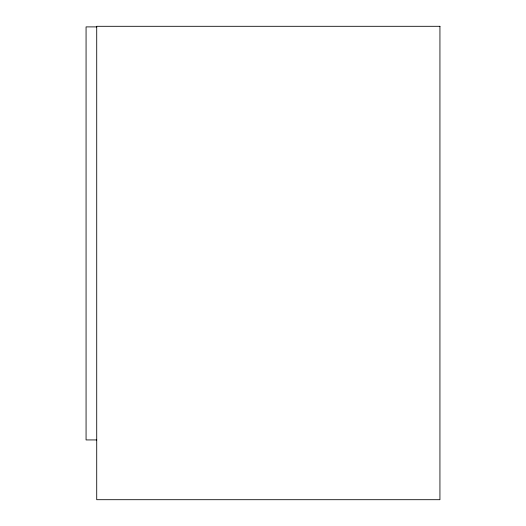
<?xml version="1.0" encoding="UTF-8"?>
<svg xmlns="http://www.w3.org/2000/svg" width="526" height="526" viewBox="0 0 526 526"><rect width="100%" height="100%" fill="white"/><g stroke="black" fill="none" stroke-linecap="round" stroke-linejoin="round"><path stroke-width="0.79" d="M96.718 26.892L86.067 26.892L86.067 439.933L96.718 439.933M439.933 26.3L96.718 26.3L96.718 499.7L439.933 499.7L439.933 26.3"/></g></svg>
